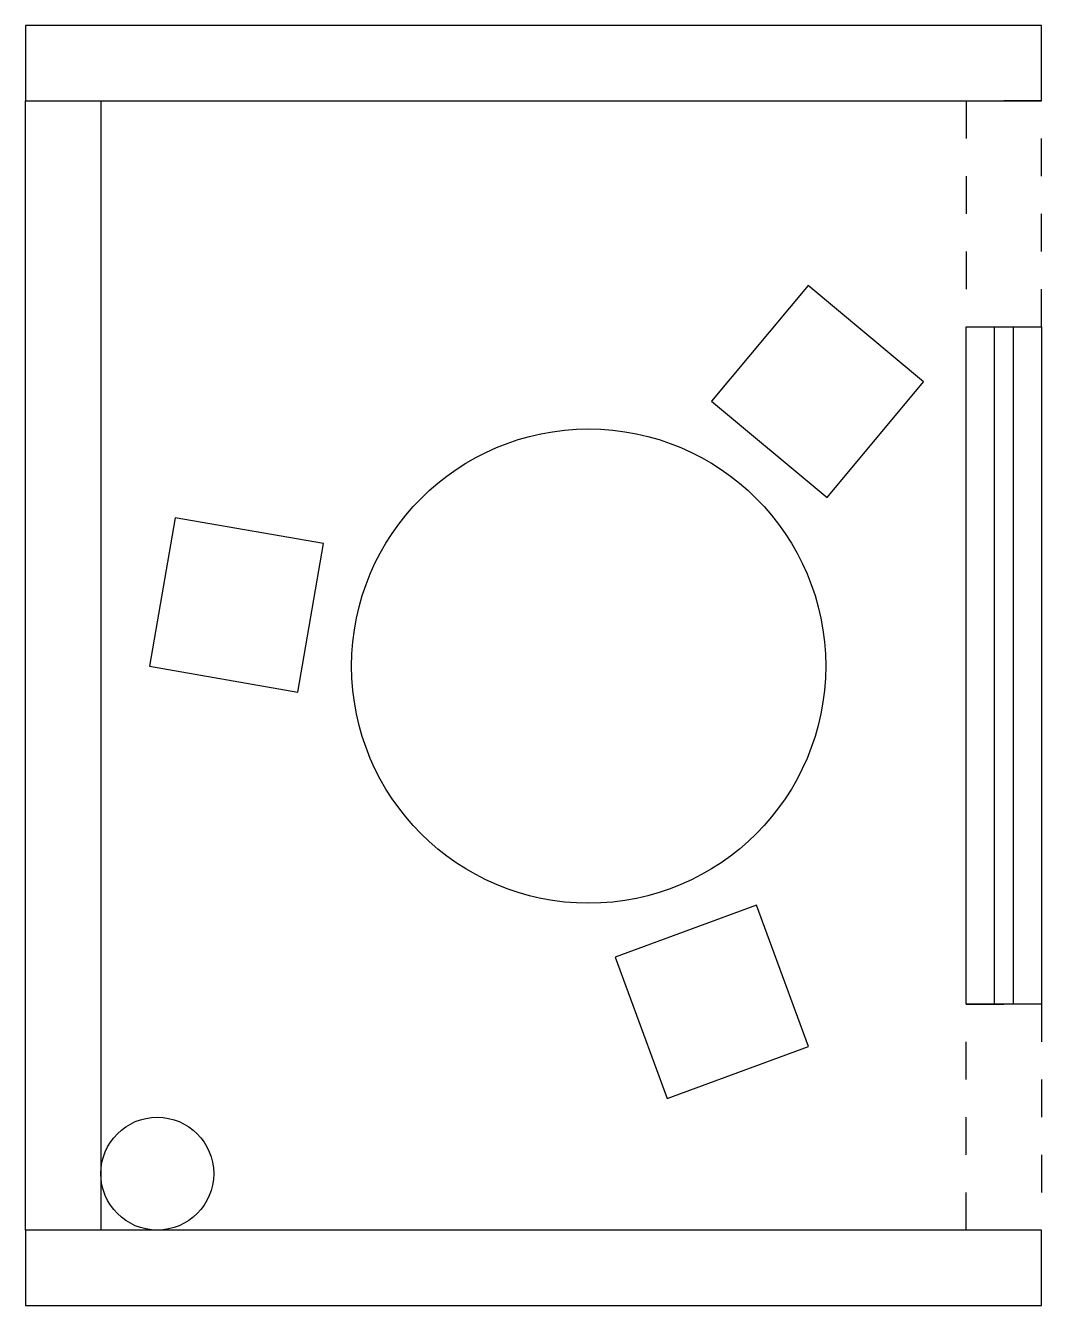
# Model space of a CAD drawing. Header units: metres. Extents: x -21.07 to -18.37, y -30.14 to -26.74.
import ezdxf

# ---------------------------------------------------------------- set-up
doc = ezdxf.new("R2010")
doc.units = ezdxf.units.M
doc.linetypes.add('Dashed', pattern=[0.01, 0.005, -0.005])
for name, color, linetype, true_color in [('墙体', 1, 'Continuous', 0xff0000), ('桌子', 100, 'Continuous', 0x00ff32), ('椅子', 160, 'Continuous', 0x004cff), ('玻璃', 4, 'Continuous', 0x00ffe7)]:
    doc.layers.add(name, color=color, linetype=linetype, true_color=true_color)
doc.layers.add('虚线', color=7, linetype='Dashed')

msp = doc.modelspace()

# ---------------------------------------------------------------- linework, layer by layer
at = {"layer": '墙体'}
for p, q in [((-18.3736, -26.7367), (-21.0736, -26.7367)), ((-21.0736, -26.7367), (-21.0736, -26.9367)), ((-18.3736, -26.9367), (-18.3736, -26.7367)), ((-21.0736, -26.9367), (-18.3736, -26.9367)), ((-18.3736, -29.9367), (-21.0736, -29.9367)), ((-21.0736, -29.9367), (-21.0736, -30.1367)), ((-18.3736, -30.1367), (-18.3736, -29.9367)), ((-21.0736, -30.1367), (-18.3736, -30.1367))]:
    msp.add_line(p, q, dxfattribs=at)
for points in [[(-20.8736, -26.9367), (-20.8736, -29.9367), (-21.0736, -29.9367), (-21.0736, -26.9367)], [(-18.3736, -27.5367), (-18.3736, -29.3367), (-18.5736, -29.3367), (-18.5736, -27.5367)]]:
    msp.add_lwpolyline(points, close=True, dxfattribs=at)
at = {"layer": '桌子'}
for centre, radius in [((-19.577, -28.4383), 0.63), ((-20.7236, -29.7867), 0.15)]:
    msp.add_circle(centre, radius, dxfattribs=at)
at = {"layer": '椅子'}
for points in [[(-18.6867, -27.6834), (-18.9938, -27.4272), (-19.2501, -27.7343), (-18.9429, -27.9906)], [(-20.6759, -28.0447), (-20.7443, -28.4388), (-20.3502, -28.5071), (-20.2818, -28.113)], [(-19.3685, -29.5868), (-18.993, -29.4489), (-19.1308, -29.0734), (-19.5063, -29.2113)]]:
    msp.add_lwpolyline(points, close=True, dxfattribs=at)
at = {"layer": '玻璃'}
msp.add_lwpolyline([(-18.4486, -27.5367), (-18.4486, -29.3367), (-18.4986, -29.3367), (-18.4986, -27.5367)], close=True, dxfattribs=at)
at = {"layer": '虚线'}
for points in [[(-18.3736, -27.5367), (-18.3736, -26.9367), (-18.5736, -26.9367), (-18.5736, -27.5367)], [(-18.3736, -29.3367), (-18.3736, -29.9367), (-18.5736, -29.9367), (-18.5736, -29.3367)]]:
    msp.add_lwpolyline(points, close=True, dxfattribs=at)

doc.saveas('drawing.dxf')
